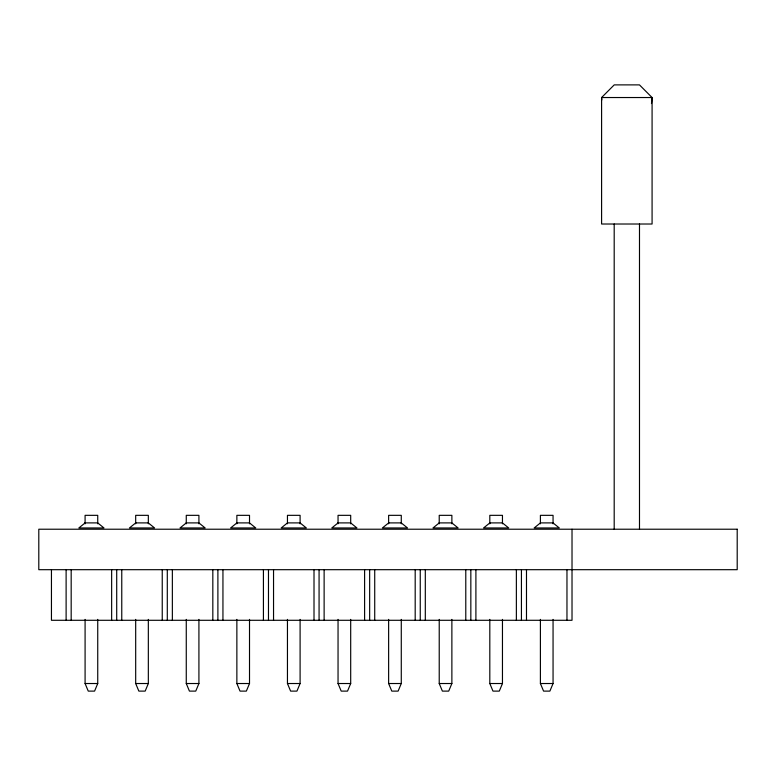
<?xml version="1.0" encoding="UTF-8"?>
<svg xmlns="http://www.w3.org/2000/svg" width="776" height="776" viewBox="0 0 776 776"><rect width="100%" height="100%" fill="white"/><g stroke="black" fill="none" stroke-linecap="round" stroke-linejoin="round"><path stroke-width="1.16" d="M651.491 103.557L652.082 97.533L639.463 84.885L614.223 84.885L601.594 97.533L601.594 224.012L652.082 224.012L652.082 97.533L601.594 97.533L601.837 99.949M97.737 619.393L97.737 683.52L94.575 691.115L88.251 691.115L85.088 683.52L85.088 619.393M148.332 619.393L148.332 683.52L145.17 691.115L138.846 691.115L135.684 683.52L135.684 619.393M198.918 619.393L198.918 683.52L195.756 691.115L189.431 691.115L186.269 683.52L186.269 619.393M249.513 619.393L249.513 683.52L246.351 691.115L240.026 691.115L236.864 683.52L236.864 619.393M300.099 619.393L300.099 683.52L296.936 691.115L290.612 691.115L287.45 683.52L287.45 619.393M350.694 619.393L350.694 683.52L347.532 691.115L341.207 691.115L338.045 683.52L338.045 619.393M401.279 619.393L401.279 683.52L398.117 691.115L391.793 691.115L388.63 683.52L388.63 619.393M451.875 619.393L451.875 683.52L448.712 691.115L442.388 691.115L439.226 683.52L439.226 619.393M502.46 619.393L502.46 683.52L499.298 691.115L492.973 691.115L489.811 683.52L489.811 619.393M553.055 619.393L553.055 683.52L549.893 691.115L543.569 691.115L540.406 683.52L540.406 619.393M85.088 683.52L97.737 683.52M135.684 683.52L148.332 683.52M186.269 683.52L198.918 683.52M236.864 683.52L249.513 683.52M287.45 683.52L300.099 683.52M338.045 683.52L350.694 683.52M388.63 683.52L401.279 683.52M439.226 683.52L451.875 683.52M489.811 683.52L502.46 683.52M540.406 683.52L553.055 683.52M639.492 224.012L639.492 529.222M614.194 224.012L614.194 529.222M572.019 529.222L572.019 620.286L51.449 620.286L51.449 569.691M566.965 569.691L566.965 620.286M553.055 523.81L553.055 515.332L540.406 515.332L540.406 523.81M526.487 569.691L526.487 620.286M521.433 569.691L521.433 620.286M516.37 569.691L516.37 620.286M502.46 523.81L502.46 515.332L489.811 515.332L489.811 523.81M475.901 569.691L475.901 620.286M470.838 569.691L470.838 620.286M465.784 569.691L465.784 620.286M451.875 523.81L451.875 515.332L439.226 515.332L439.226 523.81M425.306 569.691L425.306 620.286M420.252 569.691L420.252 620.286M415.189 569.691L415.189 620.286M401.279 523.81L401.279 515.332L388.63 515.332L388.63 523.81M374.721 569.691L374.721 620.286M369.657 569.691L369.657 620.286M364.604 569.691L364.604 620.286M350.694 523.81L350.694 515.332L338.045 515.332L338.045 523.81M324.125 569.691L324.125 620.286M319.072 569.691L319.072 620.286M314.008 569.691L314.008 620.286M300.099 523.81L300.099 515.332L287.45 515.332L287.45 523.81M273.54 569.691L273.54 620.286M268.477 569.691L268.477 620.286M263.423 569.691L263.423 620.286M249.513 523.81L249.513 515.332L236.864 515.332L236.864 523.81M222.945 569.691L222.945 620.286M217.891 569.691L217.891 620.286M212.828 569.691L212.828 620.286M198.918 523.81L198.918 515.332L186.269 515.332L186.269 523.81M172.359 569.691L172.359 620.286M167.296 569.691L167.296 620.286M162.242 569.691L162.242 620.286M148.332 523.81L148.332 515.332L135.684 515.332L135.684 523.81M121.764 569.691L121.764 620.286M116.71 569.691L116.71 620.286M111.647 569.691L111.647 620.286M97.737 523.81L97.737 515.332L85.088 515.332L85.088 523.81M71.179 569.691L71.179 620.286M66.115 569.691L66.115 620.286M85.137 522.898L78.851 527.961L103.974 527.961L97.698 522.898L85.137 522.898M135.722 522.898L129.446 527.961L154.569 527.961L148.284 522.898L135.722 522.898M186.318 522.898L180.032 527.961L205.155 527.961L198.879 522.898L186.318 522.898M236.903 522.898L230.627 527.961L255.75 527.961L249.465 522.898L236.903 522.898M287.498 522.898L281.213 527.961L306.336 527.961L300.06 522.898L287.498 522.898M338.084 522.898L331.808 527.961L356.931 527.961L350.645 522.898L338.084 522.898M388.679 522.898L382.393 527.961L407.516 527.961L401.24 522.898L388.679 522.898M439.264 522.898L432.989 527.961L458.112 527.961L451.826 522.898L439.264 522.898M489.86 522.898L483.574 527.961L508.697 527.961L502.421 522.898L489.86 522.898M540.445 522.898L534.169 527.961L559.292 527.961L553.007 522.898L540.445 522.898M737.2 529.222L38.8 529.222L38.8 569.691L737.2 569.691L737.2 529.222"/></g></svg>
